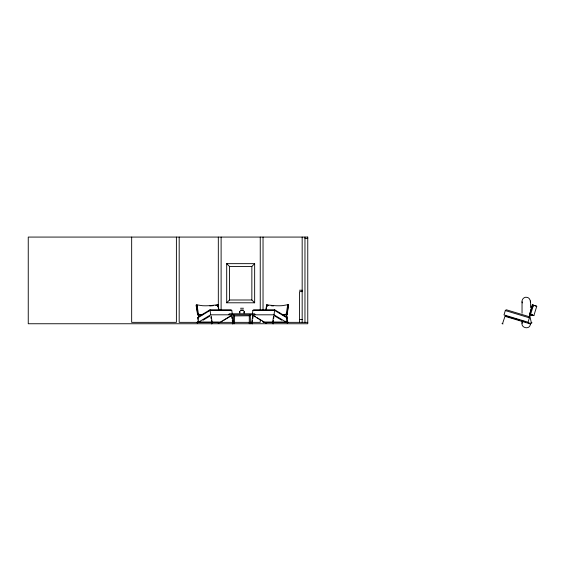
<?xml version="1.0" encoding="UTF-8"?>
<svg xmlns="http://www.w3.org/2000/svg" width="565" height="565" viewBox="0 0 565 565"><rect width="100%" height="100%" fill="white"/><g stroke="black" fill="none" stroke-linecap="round" stroke-linejoin="round"><path stroke-width="0.85" d="M522.039 313.25L522.039 301.823C521.792 299.598 523.55 297.43 525.782 297.218C531.262 296.893 530.895 304.019 530.38 307.628M530.351 302.077L530.38 300.983M264.293 322.085L286.081 322.085L286.745 317.601L286.144 316.619A1.596 1.434 66.9 0 0 285.706 316.428L274.668 309.761L254.243 309.761A1.596 1.434 66.9 0 0 253.777 309.726L252.936 310.333L252.386 313.942M201.43 315.284C194.099 314.182 198.901 313.85 202.214 314.91M197.468 323.109L197.623 321.005M197.828 319.267L198.032 317.523M251.609 323.519L252.449 323.759L251.566 323.576L252.703 316.005M272.45 323.54L273.326 323.759L272.443 323.576L273.58 316.005M252.138 322.813L252.513 320.306M252.76 318.632L253.014 316.965M273.015 322.813L273.389 320.306M273.644 318.632L273.891 316.965M286.575 315.072L286.822 313.427M265.832 310.079L266.631 304.881L275.063 305.693A22.501 5.791 8.5 0 0 282.401 305.651L287.691 304.733L288.63 305.029L287.147 314.437L283.34 315.206M266.101 309.959L266.871 304.86M286.081 322.085L274.039 314.811L274.668 309.761M282.557 314.839L286.278 314.084L287.691 304.733M284.421 314.804L286.964 314.189L288.397 304.846M249.285 323.752L249.285 315.764L250.239 314.811L250.401 323.752M250.401 314.973L249.991 315.644M253.141 316.125L253.466 315.771M274.018 316.125L274.343 315.771M233.472 323.752L233.635 314.811L234.588 315.764L234.588 323.752M234.588 315.764L234.178 315.849M239.73 311.287L239.864 313.01M239.885 311.336L239.807 312.311M529.384 317.834L529.045 316.725A1.596 1.278 -73.2 0 0 528.685 316.534L506.607 309.867A1.596 1.278 -73.2 0 0 506.205 309.825L505.35 310.439L503.994 314.917L528.07 322.184L529.384 317.834L505.308 310.566M530.38 324.183C529.871 330.356 520.005 327.827 522.293 322.262M502.504 323.752L505.145 315.863L519.736 320.164M530.373 313.533L529.878 315.178A1.681 1.681 0 0 0 529.829 315.884M531.7 315.002L533.869 315.623L536.75 306.272L532.258 304.825L529.659 314.394M532.661 304.945L529.645 314.253M531.22 309.754L531.94 307.416M533.445 305.185L530.563 314.536L529.786 314.295L531.397 314.804M243.995 312.939L244.115 311.336M244.137 313.01L244.264 311.287M266.412 323.187L266.941 322.721M287.288 323.187L287.168 321.005M217.772 305.029L218.132 304.768L209.672 305.651A22.501 5.678 -9 0 1 202.319 305.693L196.987 304.86L196.083 305.149L197.559 314.557M212.341 323.576L211.458 323.759L212.341 323.576L211.204 316.005M233.218 323.576L232.335 323.759L233.218 323.576L232.081 316.005M266.334 323.3L262.386 321.125M254.653 302.791L251.856 299.994L251.856 266.454L254.653 263.657L226.699 263.657L226.699 302.791L254.653 302.791L254.653 263.657M226.699 302.791L229.496 299.994L229.496 266.454L226.699 263.657M286.949 322.756L287.79 322.735L286.992 315.715L286.187 315.786M196.451 306.159L197.312 306.046M287.479 306.011L288.362 306.195L287.846 306.23M232.307 313.942L231.749 310.333L230.916 309.726A1.596 1.434 -66.9 0 0 230.449 309.761L210.025 309.761L198.986 316.428A1.596 1.434 -66.9 0 0 198.541 316.619L197.948 317.601L198.612 322.085L220.399 322.085M197.955 317.735L209.996 310.46L231.784 310.46M198.612 322.085L210.653 314.811L274.039 314.811M221.148 321.626L232.441 314.811M199.297 322.46L200.78 321.57M203.012 320.228L209.7 316.216M222.405 321.125L218.415 323.251M223.888 320.228L230.577 316.216M288.567 305.086L287.613 305.354M287.147 314.437L286.483 314.076M231.318 315.771L231.65 316.125M266.08 322.785L266.941 322.714M217.461 306.082L218.182 306.011L217.822 306.23M196.966 322.714L197.863 322.77L197.432 322.785M217.843 322.714L218.74 322.777M529.299 315.976L530.351 315.793M215.731 305.354L217.511 305.086M254.518 314.832L255.041 314.31L254.518 313.787L229.362 313.787L228.832 314.31L229.362 314.832M213.485 305.637L209.883 305.969M530.931 322.898L532.011 322.799M197.828 322.792L196.994 322.735M287.423 322.7L287.818 322.714M304.966 238.501L307.763 238.501M229.496 266.454L251.856 266.454M299.514 290.226L302.31 290.226M302.31 291.625L299.514 291.625L299.514 322.368M229.496 299.994L251.856 299.994M240.513 308.25L243.487 308.25M240.513 310.136L243.487 310.136M240.626 310.241L243.374 310.241M252.908 310.46L274.696 310.46L286.738 317.735M234.426 315.927L249.285 315.764M299.514 319.578L302.31 319.578M218.316 322.354L179.183 322.354L179.183 237.102M221.113 322.354L260.246 322.354L260.246 319.719M263.036 322.354L307.763 322.354M198.075 315.694L198.654 315.807M271.249 305.729L273.439 305.933M268.375 305.382L266.645 305.022M200.349 314.896L197.799 314.331L196.33 304.98M217.871 322.735L218.704 322.785L218.38 323.187M532.378 315.199C535.316 315.969 527.759 313.843 531.411 314.924M266.97 306.23L266.602 306.011L267.407 306.124M531.107 314.818L532.633 315.242L531.764 314.938M532.053 306.068L533.077 306.378M521.417 320.673L525.634 321.937M527.315 322.438L530.775 323.47L531.411 323.131L530.005 316.661M505.28 316.393L530.549 323.971M501.988 323.597L503.02 323.907M532.279 304.832L536.75 306.272M530.238 314.451L532.279 315.086M531.093 314.719L533.869 315.623M275.091 316.216L281.78 320.228M254.208 316.216L260.896 320.228M252.251 314.811L255.26 316.633M256.764 317.537L263.537 321.626M210.025 309.761L210.653 314.811M233.635 315.369L233.472 314.973M522.039 301.823L522.293 302.889M218.125 304.846L218.923 309.945M217.8 304.733L218.599 309.811M196.987 304.86L198.449 314.204M231.77 316.965L232.024 318.632M232.272 320.306L232.653 322.813M210.893 316.965L211.148 318.632M211.395 320.306L211.776 322.813M197.962 313.427L198.209 315.072M286.547 315.786L286.858 318.392M522.039 321.994L522.039 323.321M304.966 237.074L304.966 322.354M302.169 237.074L302.169 322.354M263.036 237.074L263.036 310.044M260.246 237.102L260.246 310.051M221.113 237.102L221.113 310.051M218.316 237.102L218.316 306.534M176.393 237.102L176.393 322.354L131.666 322.354L131.666 237.102M286.54 315.545A1.681 0.84 -90 0 1 286.554 315.249M198.23 315.249A1.681 0.84 90 0 1 198.244 315.545M307.763 237.074L28.25 237.074L28.25 323.752L307.763 323.752L307.763 237.074"/></g></svg>
